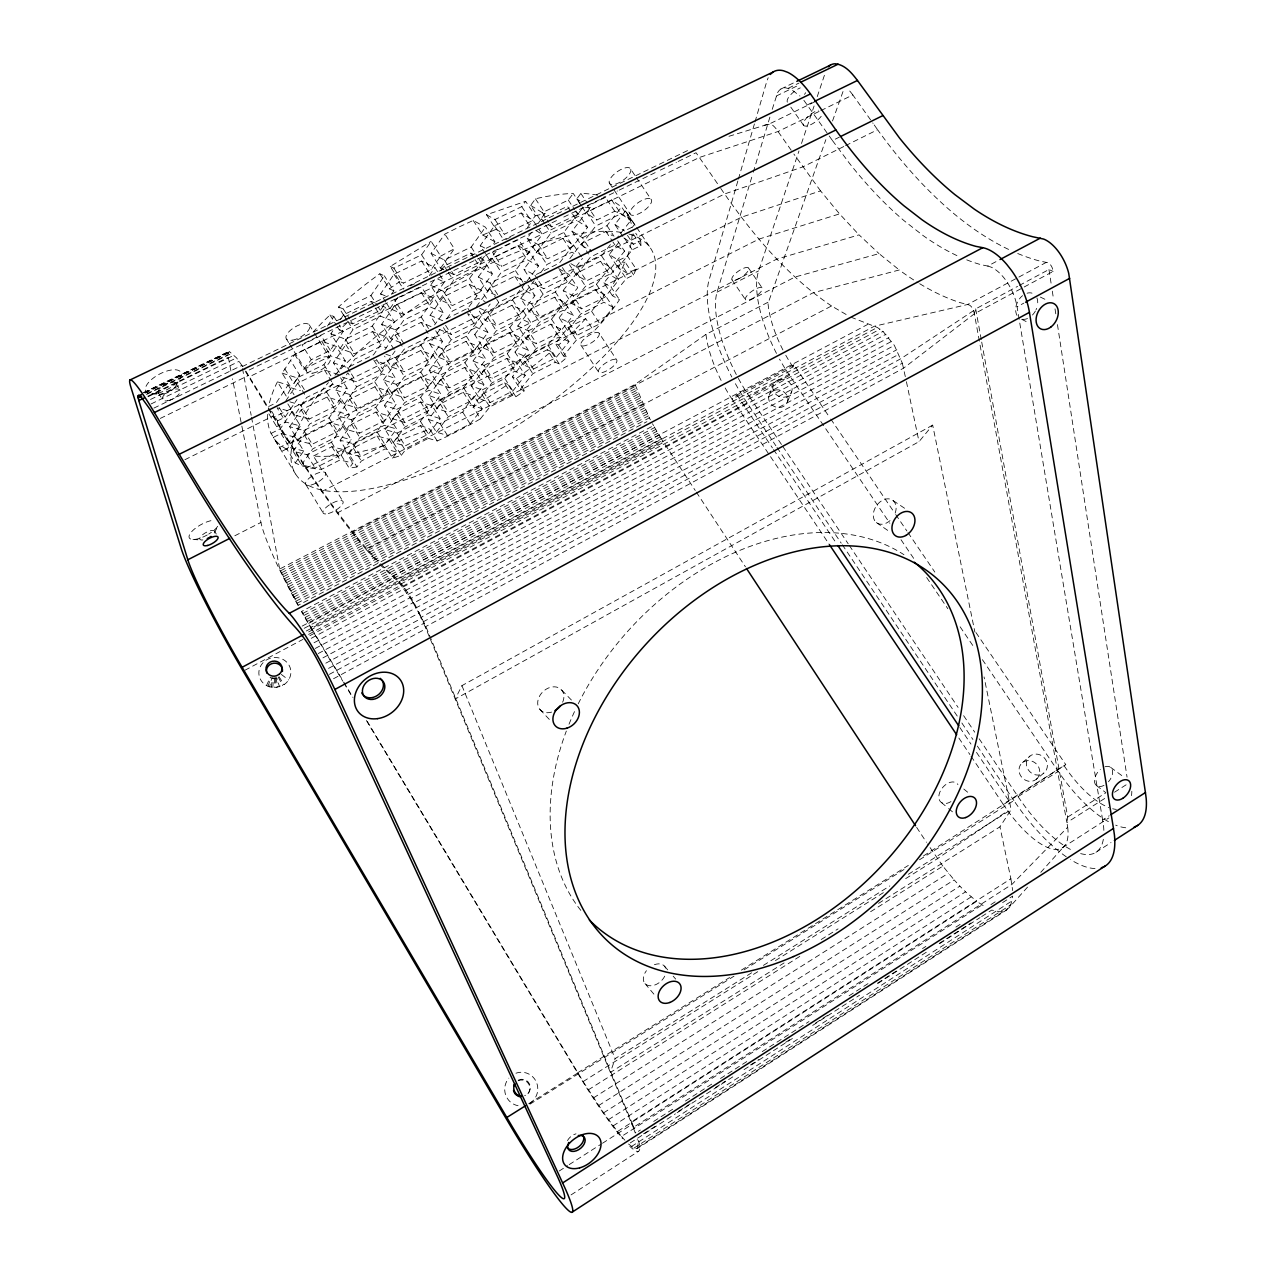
<?xml version="1.0" encoding="UTF-8"?>
<svg xmlns="http://www.w3.org/2000/svg" width="1276" height="1276" viewBox="0 0 1276 1276"><rect width="100%" height="100%" fill="white"/><g stroke="black" fill="none" stroke-linecap="round" stroke-linejoin="round"><path stroke-width="0.75" stroke-dasharray="5 3.75" d="M230.924 370.981L227.83 354.664L229.249 351.458L236.554 357.886L245.104 369.944M272.841 687.477L273.447 678.146L271.804 677.827L269.571 686.839L276.19 687.477L284.022 684.654A16.062 14.993 -10.4 0 0 286.637 662.069A16.062 14.993 -10.4 0 0 262.473 663.313A16.062 14.993 -10.4 0 0 266.524 685.563L269.571 686.839M267.689 414.365A209.424 81.584 -32.3 0 0 270.767 432.819L279.619 447.429L288.854 442.804L300.45 426.025L285.808 422.053L276.653 426.615L277.514 420.873L271.66 411.271M628.574 1144.014L633.885 1148.161L637.155 1148.623L1006.557 910.043L1010.863 904.748L1012.713 896.071L1001.022 903.615M981.722 342.112L1067.725 817.055L1066.895 822.557L1067.677 827.231L1011.98 884.364L633.231 1127.49L635.352 1133.247L640.361 1130.026M271.182 687.238L272.617 678.019M979.362 341.171L974.37 313.784L975.693 308.888L1017.578 286.382M737.831 181.064L709.009 280.273A102.064 37.291 62.9 0 0 731.818 376.994M738.389 179.15L754.451 123.82M755.009 121.922L766.637 81.855A61.663 25.998 66 0 1 768.232 77.74M736.316 374.57A86.736 31.677 62.9 0 1 722.264 341.218L721.642 339.304A86.736 31.677 62.9 0 1 716.251 315.762L716.043 314.103A86.736 31.677 62.9 0 1 717.048 292.156L752.696 174.094M753.271 172.196L769.938 116.977M772.235 109.353L777.515 92.893A43.113 18.167 66 0 1 785.569 87.805L791.216 89.368L799.972 96.035M776.494 353.404A86.114 33.399 63 0 1 762.761 320.164L762.171 318.25A86.114 33.399 63 0 1 757.178 294.676L757.003 293.017A86.114 33.399 63 0 1 758.646 270.879L798.967 150.967M801.487 143.47L814.088 106.004M817.246 96.625L825.428 72.269M751.612 972.806L615.128 1058.633L610.391 1072.43L784.086 962.917M268.008 686.265L271.022 677.54M782.922 349.943A65.842 25.52 63 0 1 768.024 303.465L825.859 139.674M832.526 120.981L843.181 91.059M627.473 256.045L627.824 255.152A209.424 81.584 -32.3 0 0 632.13 234.162L632.099 232.312L640.951 245.518L632.258 249.841L617.983 267.625L627.345 273.383L636.134 268.997L627.473 256.045L618.7 260.416L609.226 254.498L619.849 241.084M769.141 395.257L773.272 384.81M636.134 268.997L633.662 274.946L626.245 278.662L612.416 295.697L619.482 299.732L616.898 303.481A209.79 80.053 -32.3 0 1 596.466 328.474L593.946 331.154L576.417 340.054L563.482 355.972L566.767 357.471L559.239 363.963L555.363 362.24L547.229 349.752L524.723 361.156L512.362 376.755L520.385 389.228L524.468 390.823L515.887 396.756L512.362 395.432L504.355 382.959L481.834 394.412L480.031 396.708A141.237 95.174 73.1 0 0 473.3 406.613L480.318 418.927L476.331 421.208A209.79 80.053 -32.3 0 1 441.799 438.896L437.221 440.97L428.369 438.354L420.378 425.642L397.251 437.397L393.423 442.628L401.318 455.293L392.577 458.18L384.618 445.388L389.132 439.359L377.042 435.945L353.277 447.988L348.906 453.953L356.929 466.968L361.331 461.035L385.113 448.929L397.123 452.183L392.577 458.18M725.167 387.968A66.527 23.542 62.8 0 0 730.303 396.501L732.089 399.228L792.986 366.93L793.863 364.776L829.655 417.427M787.356 402.084L791.694 391.7M266.524 685.563L270.289 677.189M633.662 274.946L625.065 262.059L622.991 266.62A209.424 81.584 -32.3 0 1 612.687 284.628L611.06 287.036L619.482 299.732M277.466 381.811L275.919 384.905A209.424 81.584 -32.3 0 0 269.332 403.344L268.726 406.47L276.286 402.753L288.089 385.065L277.466 381.811L286.446 396.437L291.167 387.84L282.124 373.134L294.644 354.361L321.648 341.186L336.306 346.482L345.365 360.996L337.039 373.07M932.676 425.115L461.912 685.643L455.213 699.041L919.023 441.655L932.676 425.115L974.88 632.019M214.352 532.985L218.26 525.409M175.466 386.516L179.948 378.669M428.385 419.421L432.708 420.777A142.721 39.604 52.8 0 1 439.901 423.632L462.901 411.909A141.477 94.759 73 0 1 469.584 402.02L474.146 396.166L463.3 392.258L440.172 403.966L428.385 419.421L436.392 432.117L447.541 435.531L470.174 423.935L482.168 408.751L474.146 396.166M284.771 368.78L293.831 383.518L299.557 374.969L290.434 360.183M878.526 903.376L999.953 826.816L1011.118 809.654L984.051 676.918M327.485 326.05L333.849 316.512L329.958 314.981L324.471 320.292A209.424 81.584 -32.3 0 0 313.577 331.585M293.831 383.518L299.557 374.969M338.634 374.666L324.439 369.944L297.755 383.087L285.904 400.712L300.546 404.971L309.223 419.086L335.269 406.087L347.423 388.813L340.58 377.808M381.747 305.841L385.256 307.309L394.475 321.871L381.38 340.501L354.521 353.707L340.086 348.507L330.899 333.77L334.089 329.017M340.485 319.51L343.691 314.741L371.22 301.407L374.729 302.875M637.155 1148.623L638.191 1145.274L637.202 1139.484M277.514 420.873L285.074 417.124L296.989 399.548M294.644 354.361L303.8 369.163L311.264 359.72L330.325 350.406L343.196 331.425L339.033 324.806M271.086 433.409L280.321 428.816L291.805 411.909L277.067 407.762L285.808 422.053M282.124 373.134L297.085 377.871L323.929 364.681L336.306 346.482M338.523 307.022L343.26 308.936L370.965 295.538L384.347 275.855L379.817 273.798L376.819 275.935A209.424 81.584 -32.3 0 0 340.485 305.235L338.523 307.022L346.881 320.356M309.223 419.086L294.66 415.003L306.623 397.506L333.339 384.283L347.423 388.813M340.086 348.507L353.005 329.607L380.551 316.161L394.475 321.871M289.636 426.726L301.168 409.883L327.071 397.027L340.804 401.238L349.353 415.019L337.534 431.543L312.237 444.255L298.153 440.667L289.636 426.726L303.8 430.506L329.096 417.874L340.804 401.238M339.352 372.353L333.403 362.799L345.828 344.648L372.528 331.585L386.134 336.88L394.077 349.48M385.799 302.077L380.599 293.863L394.029 274.276L421.543 261.006L434.956 267.545L444.335 282.14L430.618 301.327L403.774 314.47L389.962 308.648L386.835 303.72M337.231 326.64L339.32 329.974L347.933 322.031L352.639 323.865L380.344 310.371L384.842 303.847M391.604 294.086L393.853 290.816L384.347 275.855M321.568 469.329L313.418 455.995L316.911 456.25A209.424 81.584 -32.3 0 0 336.928 455.58L341.139 455.069L349.193 468.148L352.894 463.124L340.054 459.95L321.568 469.329L318.984 469.169A209.79 80.053 -32.3 0 1 298.185 464.32L295.314 462.933L286.988 449.264L295.314 437.221L281.039 433.537L273.335 437.381L295.538 473.986M300.546 404.971L326.592 392.067L334.248 380.998M330.899 333.77L345.445 339.177L372.289 326.066L385.256 307.309M390.265 266.461L393.901 268.167L421.59 254.833L431.16 241.355L440.683 256.141L431.144 269.714L403.439 283.128L399.835 281.502L390.265 266.461L431.16 241.355M298.153 440.667L309.797 423.919L335.7 410.984L349.353 415.019M348.603 368.126L354.872 359.098L381.572 345.956L386.628 347.869M389.962 308.648L397.857 297.276M293.145 451.273L304.39 435.148L329.543 422.547L342.861 426.312L351.171 439.741L339.671 455.58L315.076 468.037L301.439 464.863L293.145 451.273L306.878 454.639L331.457 442.246L342.861 426.312M344.44 404.077L335.779 390.105L347.854 372.767L356.626 386.851L344.44 404.077L357.982 408.208L383.279 395.544L395.624 378.541L386.947 364.729L375.399 360.566M381.62 324.311L395.113 329.734L404.093 343.914L390.695 338.698L381.62 324.311L394.635 305.634L421.319 292.635L434.334 298.536L443.426 312.748L434.558 324.949M443.889 269.778L440.603 268.151L431.081 253.35L444.861 234.082L459.424 226.809L473.221 220.461L485.406 227.176L494.96 241.818L491.643 246.364M295.314 462.933L303.72 450.97L295.314 437.221M386.134 336.88L373.533 354.776L347.487 367.632L333.403 362.799M429.294 275.584L434.956 267.545M301.439 464.863L312.779 448.833L337.933 436.169L351.171 439.741M390.695 338.698L403.838 320.132L430.522 307.038L443.426 312.748M440.603 268.151L454.336 248.74L444.861 234.082M338.012 415.88L349.768 399.276L374.905 386.756L387.713 391.014L396.15 404.476L384.14 420.761L359.561 433.17L346.434 429.486L338.012 415.88L351.235 419.724L359.561 433.17M384.889 349.72L395.225 335.125L421.112 322.397L431.942 326.943M480.159 257.991L483.253 259.618L492.504 273.861L478.612 292.698L452.581 305.49L439.789 299.685L430.554 285.266L435.1 278.854M440.778 270.847L444.192 266.03L470.86 253.111L473.954 254.737M342.335 377.138L356.307 381.763L382.353 368.844L395.066 351.059M335.779 390.105L349.417 394.428L374.697 381.843L386.947 364.729M395.113 329.734L421.16 316.942L434.334 298.536M431.081 253.35L444.367 260.017L471.195 247.05L485.406 227.176M346.434 429.486L358.285 413.009L383.438 400.393L396.15 404.476M391.397 366.978L404.141 349.241L430.044 336.433L442.565 341.553L429.677 359.05L404.38 371.651L391.397 366.978L384.539 356.084M439.789 299.685L453.538 280.56L480.223 267.545L492.504 273.861M340.118 440.22L351.57 424.318L376.005 412.036L388.446 415.848L396.645 428.991L384.969 444.606L361.06 456.744L348.316 453.49L340.118 440.22L352.958 443.633L376.851 431.559L388.446 415.848M383.486 379.977L395.783 362.91L420.92 350.437L433.186 355.222L441.767 368.716L429.23 385.464L404.667 397.809L392.051 393.63L383.486 379.977L396.198 384.331L404.667 397.809M435.052 323.083L430.076 315.284L443.282 296.941L469.169 284.261L481.212 290.146L488.198 300.945M485.454 253.653L480.239 245.63L494.498 225.836L521.15 212.98L532.889 220.126L538.121 228.053M450.476 273.016L453.777 274.627L480.605 261.564L485.024 255.487M341.139 455.069L344.823 450.013L331.888 446.68L313.418 455.995M351.235 419.724L375.798 407.395L387.713 391.014M385.862 354.186L395.672 357.822L420.952 345.302L427.923 335.7M430.554 285.266L443.458 291.279L469.472 278.567L483.253 259.618M486.539 214.751L494.96 219.536L521.772 206.632L525.648 201.305L535.266 215.883L531.358 221.179L504.546 234.178L496.077 229.345L486.539 214.751L525.648 201.305M348.316 453.49L359.848 437.684L384.299 425.339L396.645 428.991M392.051 393.63L404.444 376.675L429.581 364.123L441.767 368.716M446.807 318.681L452.358 311.089L478.245 298.329L485.071 301.583M539.174 229.648L542.316 234.401L527.801 253.78L501.787 266.509L489.633 260.081L497.369 249.474M384.347 405.481L396.294 389.148L420.729 376.914L432.66 381.221L441.002 394.38L428.816 410.425L404.923 422.531L392.673 418.783L384.347 405.481L396.692 409.389L404.923 422.531M488.006 332.462L476.379 327.326L467.574 313.609L479.298 318.936L488.006 332.462L474.959 349.672L450.396 361.953L438.322 357.248L429.613 343.579L440.108 329.224M495.822 295.266L487.368 291.119L478.261 277.051L492.058 258.183L517.928 245.582L529.38 252.042L538.504 265.966L525.632 282.905M535.457 198.833L545.059 213.347L540.226 219.871L530.672 205.388L535.457 198.833L538.695 198.051A209.424 81.584 -32.3 0 1 571.855 193.489L573.243 193.458L581.681 206.122M396.198 384.331L420.761 372.066L433.186 355.222M430.076 315.284L442.597 320.707L467.861 308.234L481.212 290.146M527.371 227.622L532.889 220.126M392.673 418.783L404.715 402.546L429.151 390.249L441.002 394.38M438.322 357.248L451.241 339.815L476.379 327.326M487.368 291.119L501.293 272.362L527.163 259.682L538.504 265.966M385.161 429.597L396.788 413.934L420.554 401.94L432.165 405.816L440.284 418.656L428.433 434.047L405.178 445.914L393.247 442.581L385.161 429.597L397.171 433.09L405.178 445.914M429.183 370.263L441.64 353.484L466.059 341.314L477.479 346.115L485.949 359.306L473.268 375.782L449.391 387.84L437.636 383.613L429.183 370.263L441.033 374.666L449.391 387.84M476.395 306.655L489.777 288.615L514.898 276.27L526.047 282.14M575.141 211.369L578.235 213.395L587.518 227.335L572.892 246.348L547.643 258.757L536.414 252.361L527.163 238.245L531.582 232.28M538.233 223.316L541.566 218.834L567.405 206.313L576.8 220.445L587.518 227.335M439.04 329.32L451.449 334.551L476.73 322.015L490.191 304.039M396.692 409.389L420.586 397.346L432.66 381.221M429.613 343.579L441.783 348.46L466.346 336.226L479.298 318.936M478.261 277.051L490.191 283.049L515.456 270.64L529.38 252.042M530.672 205.388L542.3 212.645L568.283 200.077L573.243 193.458M393.247 442.581L404.971 427.013L428.752 414.955L440.284 418.656M437.636 383.613L450.205 366.93L474.624 354.68L485.949 359.306M485.247 320.356L498.725 302.444L523.862 290.003L534.915 295.697L521.31 313.37L496.763 325.603L485.247 320.356L478.356 309.701M536.414 252.361L550.945 233.045L576.8 220.445M428.784 395.512L440.89 379.419L464.639 367.488L475.773 371.826L484.003 384.698L471.689 400.505L448.434 412.323L436.998 408.527L428.784 395.512L440.3 399.468L448.434 412.323M474.64 334.583L487.623 317.325L512.043 305.219L522.921 310.531L531.518 323.753L518.327 340.676L494.45 352.686L483.237 347.949L474.64 334.583L485.965 339.48L494.45 352.686M531.837 281.422L523.846 269.204L537.802 250.67L562.907 238.373L573.466 244.817L581.473 256.891M580.963 205.165L576.784 198.881L580.867 193.442L586.067 193.649A209.424 81.584 -32.3 0 1 598.492 195.387M397.171 433.09L420.41 421.287L432.165 405.816M441.033 374.666L464.911 362.687L477.479 346.115M479.712 308.202L488.022 312.062L512.553 299.908L524.93 283.607M527.163 238.245L538.488 244.832L563.721 232.503L578.235 213.395M548.457 224.911L551.742 226.937L577.741 214.272L582.733 207.701L590.325 207.605L588.236 204.463M472.981 360.964L485.582 344.44L509.331 332.558L519.954 337.374L528.312 350.294L515.52 366.515L492.281 378.286L481.339 374.012L472.981 360.964L484.019 365.399L492.281 378.286M558.649 268.614L568.984 274.452L577.725 287.722L564.008 305.092L540.147 317.038L529.46 311.791L520.736 298.377L534.245 280.672M571.983 231.211L582.446 237.751L591.474 251.34L581.122 244.992L571.983 231.211L586.513 212.167L611.603 199.933L621.572 206.951L630.727 220.573L617.217 237.687M401.318 455.293L405.226 450.173L428.369 438.354M436.998 408.527L449.2 392.529L472.965 380.535L484.003 384.698M483.237 347.949L496.316 330.803L520.736 318.617L531.518 323.753M541.04 272.203L546.894 264.515L572.015 252.154L576.497 254.833M632.162 227.479L634.539 224.496L633.359 222.901A209.79 80.053 -32.3 0 0 622.832 214.591L614.745 211.242L596.801 220.03L586.194 213.012L590.325 207.605M440.3 399.468L463.539 387.713L475.773 371.826M485.965 339.48L509.826 327.549L522.921 310.531M573.466 244.817L559.43 263.063L534.899 275.169L523.846 269.204M471.418 385.942L483.668 370.104L506.779 358.444L517.147 362.799L525.281 375.415L512.84 390.982L490.207 402.53L479.537 398.686L471.418 385.942L482.168 389.946L490.207 402.53M517.785 325.954L530.896 308.999L554.629 297.164L564.726 302.476L573.227 315.411L559.925 332.063L536.702 343.786L526.27 339.033L517.785 325.954L528.312 330.867L536.702 343.786M569.814 258.645L581.537 243.493L605.909 231.498L612.432 235.757M436.392 432.117L448.259 416.774L471.402 404.986L482.168 408.751M481.339 374.012L494.035 357.583L517.785 345.636L528.312 350.294M529.46 311.791L543.082 294.166L567.485 282.044L577.725 287.722M581.122 244.992L595.764 226.043L620.87 213.746L630.727 220.573M484.019 365.399L507.242 353.691L519.954 337.374M520.736 298.377L531.518 303.8L555.363 291.933L568.984 274.452M582.446 237.751L606.961 225.708L621.572 206.951M532.842 282.937L543.783 288.743L568.314 276.557L582.478 258.406M514.994 352.048L527.722 335.779L550.833 324.168L560.706 329.001L568.968 341.633L556.065 357.599L533.432 369.115L523.24 364.808L514.994 352.048L525.281 356.498L533.432 369.115M563.195 290.465L576.832 273.048L600.549 261.277L610.119 267.099L618.732 280.066L604.92 297.149L581.712 308.824L571.808 303.576L563.195 290.465L573.195 295.873L581.712 308.824M622.863 236.443L614.857 224.464L625.447 210.955L635.623 225.932M479.537 398.686L491.882 382.928L514.994 371.204L525.281 375.415M526.27 339.033L539.477 322.174L563.226 310.259L573.227 315.411M576.337 275.122L590.517 257.018L614.904 244.96L624.554 251.165L610.311 269.013L586.466 280.895L576.337 275.122L569.431 264.674M482.168 389.946L504.802 378.462L517.147 362.799M528.312 330.867L551.535 319.207L564.726 302.476M570.866 263.669L577.693 267.625L601.538 255.822L610.965 243.86M559.159 317.692L572.382 300.992L595.477 289.445L604.84 294.74L613.23 307.404L599.832 323.801L577.231 335.253L567.533 330.484L559.159 317.692L568.952 322.605L577.231 335.253M480.318 418.927L489.84 406.932L512.362 395.432M523.24 364.808L536.08 348.635L559.175 336.96L568.968 341.633M571.808 303.576L585.54 286.255L609.274 274.42L618.732 280.066M525.281 356.498L547.898 345.062L560.706 329.001M573.195 295.873L596.402 284.277L610.119 267.099M563.482 355.972L555.331 343.467L568.171 327.454L585.7 318.617L593.946 331.154M612.416 295.697L603.915 282.873L617.632 265.759L625.065 262.059M520.385 389.228L532.842 373.709L555.363 362.24M567.533 330.484L580.851 313.896L603.947 302.268L613.23 307.404M568.952 322.605L591.554 311.216L604.84 294.74M1027.531 887.123L1008.997 907.826L635.783 1148.863M1040.785 872.337L1064.615 845.733M585.7 318.617L582.335 322.238A209.424 81.584 -32.3 0 1 563.067 341.075L558.649 345.014L555.331 343.467M793.863 364.776L736.938 394.954L732.089 399.228L829.432 544.677M1022.523 762.601L1029.907 756.126M559.239 363.963L551.152 351.538L548.983 353.404A209.424 81.584 -32.3 0 1 518.391 377.058L516.477 378.414L512.362 376.755M1036.303 779.301A10.83 9.905 45.1 0 0 1032.667 761.437A10.83 9.905 45.1 0 0 1019.221 772.155A10.83 9.905 45.1 0 0 1036.303 779.301L1043.88 773.017A10.974 10.017 44.9 0 0 1040.163 754.945A10.974 10.017 44.9 0 0 1026.59 765.775A10.974 10.017 44.9 0 0 1043.88 773.017M923.489 855.909L1065.747 764.595L974.003 629.674M767.929 302.3L705.995 334.344L635.017 384.443L279.667 569.048L298.297 605.255L646.884 421.67M1017.722 253.509A386.787 201.528 70.4 0 0 1038.887 260.814L1048.011 262.76A6.061 3.078 63.2 0 1 1052.636 269.108L1053.099 271.437L974.37 313.784L903.583 368.174L425.211 626.867L429.709 637.697M379.817 273.798L389.355 288.839L399.835 281.502M515.887 396.756L507.96 384.427L472.918 407.267M1067.677 827.231A70.451 25.903 57 0 1 1007.721 810.786L937.413 858.668L903.663 879.898M971.036 756.221L1003.111 804.151L1065.747 764.595M919.709 283.735A392.37 187.939 69.2 0 0 960.493 302.731L969.234 304.996A6.141 2.855 62.9 0 1 973.588 310.642L900.84 358.731L420.92 617.361L425.211 626.867M631.46 1146.534L1012.107 900.824M633.885 1148.161L1010.863 904.748M1095.988 852.272L1111.013 842.575M571.026 1194.91L638.686 1151.175M653.711 1121.429L675.419 1107.472M685.435 1101.028L712.152 1083.85M720.493 1078.475L747.21 1061.297M762.235 1051.631L808.984 1021.566M849.066 995.806L870.758 981.85M922.516 948.562L925.866 946.409M955.915 927.078L962.582 922.787M990.973 904.54L997.657 900.234M643.567 1133.838L655.258 1126.309M678.641 1111.252L690.332 1103.724M715.389 1087.583L725.422 1081.123M750.479 1064.982L758.821 1059.606M785.553 1042.396L792.236 1038.09M815.619 1023.033L827.311 1015.505M877.425 983.222L899.133 969.234M939.216 943.411L970.956 922.979M630.248 1142.929L675.435 1113.82M677.109 1112.752L734.003 1076.099M744.052 1069.623L792.587 1038.361M812.668 1025.426L859.514 995.248M877.936 983.381L926.456 952.119M939.854 943.49L980.016 917.619M981.691 916.551L991.723 910.075L1000.065 911.814L1006.557 910.043M633.231 1127.49L631.062 1122.178L1010.879 878.765L999.953 826.816M1103.852 830.405A91.872 34.867 56.8 0 0 1103.501 825.62L1102.639 819.974L1109.211 815.747M367.249 721.323L583.148 1081.554L603.612 1112.847L617.472 1131.525L976.65 901.303L985.311 906.965M1062.589 847.615L1108.876 817.932M559.207 1171.017L567.533 1165.674M569.208 1164.605L600.837 1144.333M602.495 1143.264L632.465 1124.044L426.615 628.35C417.3 608.7 407.969 587.391 390.663 573.403A395.751 66.145 63.1 0 1 351.075 529.843L336.354 510.639A395.751 66.145 63.1 0 1 289.317 441.719L245.965 371.316M617.472 1131.525L621.54 1136.453L981.946 905.003M608.461 1119.658L965.549 891.828L976.65 901.303M613.086 1125.91L971.164 896.9M1067.725 817.055L1105.829 792.811M603.612 1112.847L959.855 886.134L965.549 891.828M1104.665 798.489L1066.895 822.557L979.713 343.132M1114.522 792.205L1127.665 783.831M598.619 1105.558L954.129 879.914L959.855 886.134M588.332 1089.832L801.727 955.182M870.615 911.702L942.852 866.117L954.129 879.914M593.5 1097.87L948.451 873.215M763.415 965.39L889.803 885.943M908.337 874.283L1011.118 809.654M583.148 1081.554L758.598 971.18M775.457 960.557L883.423 892.626M821.202 939.519L838.061 928.88M577.789 1072.733L729.569 977.544M741.372 970.127L908.321 865.431M979.17 738.788L1018.025 796.623L1058.235 771.406L1063.737 779.189A91.202 36.717 56.5 0 0 1110.216 822.637M528.711 1103.756L577.613 1073.084L366.292 720.35M529.987 1104.171L734.003 976.156M744.115 969.808L905.992 868.254M919.47 859.785L1013.894 800.546A108.157 41.055 56.8 0 0 1067.23 857.456M440.683 256.141L454.336 248.74M328.554 668.385L421.957 618.031M423.058 621.906L902.323 363.197L894.364 345.397L883.024 331.409L877.314 327.469L851.523 317.389M329.352 674.35L424.318 623.055M1102.639 819.974L1017.068 306.798L1023.846 303.13M333.578 678.704L426.615 628.35M322.956 657.858L896.821 349.736M1019.317 285.441L1048.968 269.507L1053.099 271.437M420.92 617.361L418.544 612.655L898.99 354.202M325.827 663.169L419.341 612.847M315.252 648.463L410.633 597.439M379.61 564.343L398.447 581.92L410.665 598.699L891.701 341.314M1046.448 262.298L967.718 304.47L874.267 326.273L396.373 579.99M318.25 653.535L413.615 602.432M410.665 598.699L413.36 603.213L894.364 345.397M311.232 638.319L404.763 588.475M405.337 590.565L885.975 334.248M314.055 642.737L407.666 592.75M407.969 594.457L888.893 337.566M304.151 628.318L661.319 438.753L695.245 490.462M966.745 259.857A359.13 176.774 69.5 0 0 980.59 264.579L987.704 266.062L998.231 260.479M661.319 438.753L653.535 425.642L301.71 611.379L310.897 627.298L662.467 440.555M306.272 631.014L877.314 327.469M310.897 627.298L312.046 629.212L663.616 442.325M738.357 378.414A86.736 31.677 62.9 0 0 749.411 396.724L789.525 375.415L889.866 523.288M308.68 631.907L312.173 630.041L342.797 681.161M400.52 584.233L880.121 329.144M308.585 634.411L402.004 584.695M244.944 670.251L302.891 639.404M309.909 635.655L747.114 402.897L775.888 445.787M402.849 587.135L883.024 331.409M303.991 615.431L655.705 429.47M305.139 617.44L656.805 431.352M306.304 619.434L657.922 433.234M392.067 576.465L867.648 324.439M307.452 621.428L659.038 435.084M302.157 626.101L394.954 576.896M308.601 623.39L660.17 436.934M297.18 603.197L649.372 417.858L635.017 384.443M302.859 613.405L654.62 427.556M291.678 592.941L644.539 407.953M292.762 594.983L645.465 409.947M293.847 597.04L646.422 411.925M294.947 599.098L647.395 413.918M296.064 601.155L648.383 415.88M286.414 582.749L640.169 398.016M287.435 584.775L640.999 400.01M288.472 586.8L641.86 401.988M289.524 588.842L642.721 403.982M497.64 249.219L245.582 371.763L248.868 376.994C284.979 436.44 321.137 496.364 366.228 549.573L831.537 305.969L848.077 315.635M290.593 590.884L643.63 405.975M280.529 570.866L635.639 386.245M281.47 572.812L636.341 388.191M282.427 574.774L637.059 390.137M283.4 576.752L637.793 392.099M284.389 578.73L638.574 394.061M285.393 580.74L639.356 396.038M352.032 532.379L813.211 292.73L899.277 269.97A392.37 187.939 69.2 0 0 918.146 282.778M337.167 512.968L794.916 277.051L879.02 253.621L899.277 269.97M234.832 535.776L260.958 522.426L232.455 378.749M321.743 491.531L776.765 259.124L859.067 234.864L879.02 253.621M717.048 292.156L758.646 270.879M305.889 468.276L758.869 239.122L839.544 213.889L859.067 234.864M303.72 450.97L289.54 447.461L281.821 451.337L279.619 447.429M289.7 443.378L741.356 217.239L820.564 190.89L839.544 213.889M356.626 386.851L382.529 373.98L395.624 378.541M843.787 146.533L802.859 166.885L724.593 193.984L273.543 417.427M845.557 145.639L877.585 129.721C899.947 160.76 925.355 189.725 954.719 214.352A386.787 201.528 70.4 0 0 1010.656 250.399M184.892 459.711L273.271 415.96M803.88 100.341L832.462 140.551L839.385 137.122M623.868 237.942L633.422 244.258L640.696 240.654L635.751 233.269M627.425 229.52L631.779 227.367L631.46 224.863A209.424 81.584 -32.3 0 0 626.803 212.789M819.033 111.475L778.121 131.492L699.503 157.427L248.868 376.994M820.819 110.613L852.831 94.934L873.087 123.389M303.8 369.163L330.819 355.924L345.365 360.996M160.282 418.416L248.549 375.447M807.325 104.903L812.7 102.287M728.963 136.293L769.97 123.66L814.343 102.032M153.902 408.097L242.057 365.335M242.153 366.643L690.475 149.164M410.394 285.824L415.545 283.32M505.79 239.537L511.118 236.937M504.802 245.742L556.639 220.525M563.785 217.064L599.545 199.678M601.331 198.801L617.425 190.985M619.211 190.108L658.544 171M660.33 170.123L676.424 162.307M678.21 161.43L696.074 152.737L718.053 184.446M614.745 211.242L605.43 197.349L587.486 206.074L596.801 220.03M780.896 89.017L795.044 82.19M147.745 396.23L228.229 357.392M148.335 396.613L234.21 355.159M788.297 88.235L798.967 83.084M776.255 96.035L799.079 84.998M150.52 399.468L236.554 357.886M151.142 403.918L239.186 361.299M143.375 392.705L228.356 351.761M144.013 392.514L229.249 351.458M144.938 392.817L227.894 352.846M145.065 393.104L230.525 351.921M147.075 393.598L227.83 354.664M146.501 394.475L232.2 353.149M473.221 220.461L482.711 235.023L496.077 229.345M437.221 440.97L429.821 429.183L393.423 442.628M384.618 445.388L383.055 445.882A209.424 81.584 -32.3 0 1 351.522 453.538L348.906 453.953M535.266 215.883L545.059 213.347M273.447 678.146L276.78 677.811L279.492 686.807M764.34 125.239L770.736 123.979A18.47 7.544 65.8 0 1 776.047 128.716L792.731 152.402M356.929 466.968L349.193 468.148M151.732 393.901L161.318 394.156M192.995 539.461L201.688 540.019M291.167 387.84L300.45 390.663M420.378 425.642L422.101 426.168A142.976 40.497 52.7 0 1 429.39 428.975L429.821 429.183M987.704 266.062L990.958 267.083A32.793 15.727 63 0 1 1015.999 301.838L1017.068 306.798M604.011 196.839L605.43 197.349M339.32 329.974L343.196 331.425M504.355 382.959L507.96 384.427M380.599 293.863L387.569 296.877M389.355 288.839L393.853 290.816M547.229 349.752L551.152 351.538M437.684 278.981L444.335 282.14M1040.371 297.085L1045.523 299.573M286.988 449.264L285.601 448.578A209.424 81.584 -32.3 0 1 275.313 440.124L273.335 437.381M1021.661 319.287L1028.456 322.7M480.239 245.63L485.502 248.469M482.711 235.023L494.96 241.818M603.915 282.873L611.06 287.036M535.665 230.43L542.316 234.401M893.136 500.607L905.689 508.996M576.784 198.881L579.83 200.938M614.857 224.464L624.506 230.956M876.357 522.554L890.329 532.188M831.537 305.969C785.649 274.978 750.033 231.45 719.138 186.041M1110.678 767.37L1122.705 776.255M1096.499 785.585L1105.431 792.348M281.342 674.414L288.583 679.996M963.779 789.031L969.648 793.847M941.385 802.492L947.175 807.373M948.626 808.601L954.432 813.498M561.807 690.204L572.142 700.763M539.86 709.424L550.02 720.158M366.228 549.573L378.27 562.86M621.54 1136.453L625.256 1140.632M664.429 966.076L668.177 970.414M673.186 976.204L675.69 979.091M645.034 983.605L656.135 996.795M852.831 94.934L850.741 92.207A18.247 8.15 66.4 0 0 848.014 89.4M832.462 140.551L849.337 163.168A359.13 176.774 69.5 0 0 904.142 220.764L923.154 235.597A359.13 176.774 69.5 0 0 959.791 256.923M820.564 190.89L793.863 154.013M942.852 866.117L927.572 843.978M874.22 124.968L877.585 129.721M1064.168 765.887L1068.794 772.395A69.686 28.04 56.6 0 0 1108.732 807.501M790.801 107.136L803.657 125.431M1018.025 796.623L1023.527 804.486A91.872 34.867 56.8 0 0 1072.988 850.709M1003.111 804.151L1007.721 810.786M748.581 268.072L762.171 287.977M830.788 419.07L894.556 512.856M895.672 514.499L906.869 530.96M907.986 532.602L934.83 572.095M732.009 279.843L745.535 299.748M901.015 539.732L914.398 559.446M926.663 577.518L947.845 608.732M960.11 626.803L974.609 648.176M982.408 659.676L1058.235 771.406M630.791 169.325A12.808 5.168 -35.3 0 1 615.973 183.967A12.808 5.168 -35.3 0 1 613.325 174.956A12.808 5.168 -35.3 0 1 630.791 169.325L635.161 175.801M636.261 177.428L651.589 200.093A12.856 4.96 -35.2 0 1 636.612 214.623A12.856 4.96 -35.2 0 1 634.172 205.914A12.856 4.96 -35.2 0 1 651.589 200.093M609.29 182.915L630.009 213.73M636.724 227.559L651.063 248.9M625.447 210.955L634.539 224.496M749.411 396.724L781.598 444.654M782.714 446.297L848.189 543.799M849.306 545.458L958.085 707.398M963.635 715.661L974.736 732.185M611.603 199.933L620.87 213.746M777.004 447.445L841.203 543.145M842.32 544.788L957.447 716.394M961.865 722.998L972.934 739.506M977.368 746.093L1013.894 800.546M736.938 394.954L772.427 447.908M773.543 449.567L836.753 543.879M959.871 727.559L970.972 744.099M976.507 752.377L1008.678 800.371M627.489 235.39L633.422 244.258M624.506 238.261L632.258 249.841M958.866 738.038L969.919 754.563M617.648 240.829L624.554 251.165M606.961 225.708L613.979 236.235M580.867 193.442L587.183 202.884M605.909 231.498L611.906 240.462M612.911 241.961L614.904 244.96M586.513 212.167L595.764 226.043M618.7 260.416L627.345 273.383M582.015 206.728L586.194 213.012M617.632 265.759L626.245 278.662M609.226 254.498L617.983 267.625M568.283 200.077L574.583 209.535M575.635 211.114L577.741 214.272M601.538 255.822L610.311 269.013M600.549 261.277L609.274 274.42M581.537 243.493L588.523 254.02M563.721 232.503L572.892 246.348M596.402 284.277L604.92 297.149M562.907 238.373L572.015 252.154M595.477 289.445L603.947 302.268M542.3 212.645L548.584 222.168M549.637 223.763L551.742 226.937M577.693 267.625L586.466 280.895M541.566 218.834L544.692 223.571M545.729 225.15L550.945 233.045M576.832 273.048L585.54 286.255M591.554 311.216L599.832 323.801M562.397 267.561L568.314 276.557M521.772 206.632L531.358 221.179M559.622 270.097L567.485 282.044M521.15 212.98L530.672 227.447M599.226 333.387A10.894 3.796 -33.6 0 1 586.721 345.174A10.894 3.796 -33.6 0 1 584.153 339.017A10.894 3.796 -33.6 0 1 599.226 333.387L616.882 360.215A10.926 3.637 -33.6 0 1 604.25 371.922A10.926 3.637 -33.6 0 1 601.841 365.989A10.926 3.637 -33.6 0 1 616.882 360.215M538.488 244.832L547.643 258.757M572.382 300.992L580.851 313.896M537.802 250.67L546.894 264.515M696.345 492.121L745.423 566.815M916.662 827.39L926.472 842.32M555.363 291.933L564.008 305.092M527.801 253.78L518.519 239.617L492.504 252.249L501.787 266.509M554.629 297.164L563.226 310.259M517.928 245.582L527.163 259.682M580.851 345.03L598.444 371.906M534.899 275.169L537.866 279.699M538.839 281.199L543.783 288.743M568.171 327.454L576.417 340.054M494.96 219.536L504.546 234.178M535.234 282.171L543.082 294.166M494.498 225.836L504.004 240.398M551.535 319.207L559.925 332.063M528.025 285.154L534.915 295.697M550.833 324.168L559.175 336.96M515.456 270.64L524.468 284.452M514.898 276.27L520.863 285.425M521.868 286.956L523.862 290.003M558.649 345.014L566.767 357.471M531.518 303.8L540.147 317.038M530.896 308.999L539.477 322.174M492.058 258.183L501.293 272.362M547.898 345.062L556.065 357.599M486.507 255.264L489.633 260.081M512.553 299.908L521.31 313.37M512.043 305.219L520.736 318.617M471.195 247.05L477.463 256.715M478.516 258.342L480.605 261.564M527.722 335.779L536.08 348.635M470.86 253.111L473.986 257.927M475.023 259.522L480.223 267.545M490.191 283.049L499.203 296.925M489.777 288.615L495.742 297.834M496.747 299.366L498.725 302.444M509.826 327.549L518.327 340.676M509.331 332.558L517.785 345.636M524.723 361.156L532.842 373.709M469.472 278.567L478.612 292.698M488.022 312.062L496.763 325.603M469.169 284.261L478.245 298.329M487.623 317.325L496.316 330.803M507.242 353.691L515.52 366.515M444.367 260.017L450.635 269.762M451.688 271.373L453.777 274.627M506.779 358.444L514.994 371.204M444.192 266.03L447.302 270.879M448.339 272.49L453.538 280.56M516.477 378.414L524.468 390.823M467.861 308.234L470.812 312.827M471.801 314.359L476.73 322.015M485.582 344.44L494.035 357.583M504.802 378.462L512.84 390.982M421.59 254.833L431.144 269.714M443.458 291.279L452.581 305.49M421.543 261.006L431.049 275.807M443.282 296.941L452.358 311.089M466.346 336.226L474.959 349.672M466.059 341.314L474.624 354.68M483.668 370.104L491.882 382.928M430.618 301.327L421.367 286.845L394.523 299.892L403.774 314.47M445.547 325.316L451.449 334.551M421.319 292.635L430.522 307.038M443.426 327.565L451.241 339.815M464.911 362.687L473.268 375.782M464.639 367.488L472.965 380.535M481.834 394.412L489.84 406.932M435.706 330.787L442.565 341.553M393.901 268.167L403.439 283.128M441.783 348.46L450.396 361.953M394.029 274.276L403.503 289.158M421.16 316.942L430.124 331.042M463.539 387.713L471.689 400.505M441.64 353.484L450.205 366.93M421.112 322.397L428.066 333.307M463.3 392.258L471.402 404.986M420.952 345.302L429.677 359.05M462.741 412.18L470.174 423.935M394.635 305.634L403.838 320.132M440.89 379.419L449.2 392.529M420.92 350.437L429.581 364.123M420.761 372.066L429.23 385.464M440.172 403.966L448.259 416.774M370.965 295.538L377.217 305.427M378.254 307.069L380.344 310.371M395.225 335.125L402.163 346.099M420.729 376.914L429.151 390.249M371.22 301.407L374.331 306.32M375.367 307.963L380.551 316.161M440.092 423.728L447.541 435.531M395.672 357.822L404.38 371.651M420.586 397.346L428.816 410.425M420.554 401.94L428.752 414.955M395.783 362.91L404.444 376.675M372.289 326.066L381.38 340.501M372.528 331.585L381.572 345.956M420.41 421.287L428.433 434.047M396.294 389.148L404.715 402.546M376.468 359.465L382.353 368.844M343.26 308.936L349.512 318.888M350.549 320.547L352.639 323.865M373.756 359.976L382.529 373.98M279.045 676.743L284.022 684.654M343.691 314.741L346.785 319.702M347.822 321.345L353.005 329.607M396.788 413.934L404.971 427.013M333.849 316.512L337.996 323.147M374.697 381.843L383.279 395.544M345.445 339.177L354.521 353.707M329.958 314.981L336.194 324.981M374.905 386.756L383.438 400.393M345.828 344.648L354.872 359.098M397.251 437.397L405.226 450.173M375.798 407.395L384.14 420.761M376.005 412.036L384.299 425.339M347.487 367.632L350.421 372.337M351.41 373.916L356.307 381.763M389.132 439.359L397.123 452.183M330.325 350.406L321.105 335.604L302.061 344.855L311.264 359.72M321.648 341.186L330.819 355.924M376.851 431.559L384.969 444.606M309.286 324.822L313.402 331.441M314.438 333.084L329.846 357.87M377.042 435.945L385.113 448.929M349.417 394.428L357.982 408.208M349.768 399.276L358.285 413.009M323.929 364.681L330.883 375.894M324.439 369.944L333.339 384.283M351.57 424.318L359.848 437.684M326.592 392.067L335.269 406.087M327.071 397.027L335.7 410.984M352.958 443.633L361.06 456.744M286.542 339.177L288.599 342.494M289.62 344.137L307.022 372.305M353.277 447.988L361.331 461.035M329.096 417.874L337.534 431.543M329.543 422.547L337.933 436.169M344.823 450.013L352.894 463.124M297.085 377.871L306.017 392.354M297.755 383.087L304.661 394.3M331.457 442.246L339.671 455.58M331.888 446.68L340.054 459.95M288.089 385.065L294.022 394.715M301.168 409.883L309.797 423.919M287.85 403.886L294.66 415.003M303.8 430.506L312.237 444.255M291.805 411.909L300.45 426.025M304.39 435.148L312.779 448.833M325.268 472.583L342.75 501.101M279.221 407.538L285.074 417.124M306.878 454.639L315.076 468.037M280.321 428.816L288.854 442.804M281.039 433.537L289.54 447.461M268.885 413.871L276.653 426.615M306.001 484.8L323.402 513.367M577.613 1073.084L583.084 1082.08A102.303 12.728 59.4 0 0 622.576 1138.591M175.944 383.422L180.028 390.217M312.046 629.212L342.718 680.395M343.738 682.102L352.942 697.446M343.818 682.867L352.001 696.489M158.399 392.88L162.467 399.707M214.559 531.167L216.282 534.054M413.36 603.213L418.544 612.655M652.483 423.712L653.535 425.642M649.372 417.858L650.393 419.82M278.327 677.173L282.586 685.515M430.459 639.499L631.062 1122.178M461.912 685.643L615.128 1058.633M632.465 1124.044L634.698 1129.467A102.303 12.728 59.4 0 1 635.847 1132.53M973.588 310.642L974.37 313.784M902.323 363.197L906.008 379.769M906.423 381.715L919.023 441.655M275.967 678.019L277.865 687.222M1010.879 878.765L1012.681 890.568M242.52 368.589L251.165 415.29M251.531 417.252L279.667 569.048M975.693 308.888L981.356 340.15M1048.968 269.507L1051.089 283.288M1052.301 291.151L1053.513 299.031M1055.029 308.872L1055.938 314.773M1057.453 324.598L1127.059 777.132M640.696 240.654L640.951 245.518M705.995 334.344L706.122 335.492A66.527 23.542 62.8 0 0 721.961 382.05M275.122 678.146L276.19 687.477M274.292 678.194L274.515 687.557M1095.031 868.525A108.157 41.055 56.8 0 1 1070.532 859.609M1103.341 839.273A91.872 34.867 56.8 0 1 1079.783 853.357M515.951 1073.212A16.907 16.508 -70.7 0 1 529.779 1103.421M518.072 1105.702A16.907 16.508 -70.7 0 1 508.837 1078.156M518.136 1080.788A8.485 8.278 -70.7 0 1 528.95 1084.361A8.485 8.278 -70.7 0 1 525.871 1095.605M1125.719 827.773A91.202 36.717 56.5 0 1 1115.687 825.157M1116.356 809.383A69.686 28.04 56.6 0 1 1112.672 808.761M1131.812 791.295A69.686 28.04 56.6 0 1 1131.509 795.65M654.413 964.704A13.063 8.916 -42.1 0 1 665.641 968.085M664.732 976.172A13.063 8.916 -42.1 0 1 648.033 985.439A13.063 8.916 -42.1 0 1 646.422 970.701M950.939 801.615A12.329 8.134 -50 0 1 939.232 799.589A12.329 8.134 -50 0 1 945.197 785.027A12.329 8.134 -50 0 1 957.925 784.549M551.599 712.104A14.594 11.293 -43.6 0 1 537.77 701.561A14.594 11.293 -43.6 0 1 554.582 686.823A14.594 11.293 -43.6 0 1 562.509 702.534M890.042 520.608A13.829 10.08 -55.3 0 1 873.39 516.844A13.829 10.08 -55.3 0 1 887.139 498.852A13.829 10.08 -55.3 0 1 894.364 514.962M1036.925 297.898A14.068 10.001 -61.9 0 1 1037.404 305.586M1036.606 308.345A14.068 10.001 -61.9 0 1 1036.048 309.685M1035.394 310.993A14.068 10.001 -61.9 0 1 1031.901 315.571M1027.515 318.522A14.068 10.001 -61.9 0 1 1021.917 319.175M1016.988 315.395A14.068 10.001 -61.9 0 1 1022.539 295.649M1027.084 293.209A14.068 10.001 -61.9 0 1 1033.496 293.767M1105.064 766.732A11.548 7.178 -52 0 1 1112.465 770.353A11.548 7.178 -52 0 1 1108.461 781.789M1104.011 785.362A11.548 7.178 -52 0 1 1094.664 782.587A11.548 7.178 -52 0 1 1100.375 769.444M638.447 1140.425A102.303 12.728 59.4 0 1 629.834 1146.374M518.487 1080.07A8.501 8.31 -70.7 0 1 529.715 1084.44A8.501 8.31 -70.7 0 1 524.675 1095.701M580.819 910.378A241.882 172.85 -47.7 0 1 566.337 731.052M569.016 724.226A241.882 172.85 -47.7 0 1 575.763 708.914M578.219 703.842A241.882 172.85 -47.7 0 1 903.95 554.693M567.485 1140.584A9.953 6.476 -39 0 1 576.002 1133.822M789.525 375.415A86.114 33.399 63 0 1 779.54 359.13M747.114 402.897A102.064 37.291 62.9 0 1 734.194 381.476M202.868 539.955A8.39 2.983 -28.7 0 1 201.145 536.064A8.39 2.983 -28.7 0 1 211.609 530.497A8.39 2.983 -28.7 0 1 213.283 534.405M217.702 526.334A16.747 6.029 -28.7 0 1 208.722 534.086M207.222 534.963A16.747 6.029 -28.7 0 1 189.534 534.74A16.747 6.029 -28.7 0 1 214.065 520.241M792.986 366.93A65.842 25.52 63 0 1 785.282 354.361M805.682 92.701A12.09 4.578 -37.6 0 1 804.438 94.376M787.324 102.16A12.09 4.578 -37.6 0 1 790.45 94.966A12.09 4.578 -37.6 0 1 800.275 87.885M821.186 116.323A12.122 4.434 -37.4 0 1 807.437 125.893A12.122 4.434 -37.4 0 1 804.837 120.167A12.122 4.434 -37.4 0 1 818.379 110.183M312.173 630.041A96.163 11.468 61.2 0 1 301.551 611.698M298.042 605.398A96.163 11.468 61.2 0 1 260.958 522.426M628.94 234.05A210.396 77.485 -32.4 0 1 587.056 372.369A210.396 77.485 -32.4 0 1 345.589 491.691A210.396 77.485 -32.4 0 1 328.411 382.561M334.966 375.208A210.396 77.485 -32.4 0 1 623.533 232.79M774.388 390.312L773.495 390.663A9.729 8.725 22.3 0 0 773.128 405.816A9.729 8.725 22.3 0 0 787.802 400.026A9.729 8.725 22.3 0 0 774.388 390.312M778.567 379.801L777.674 380.168A9.841 8.82 22.3 0 0 777.291 395.464A9.841 8.82 22.3 0 0 792.141 389.627A9.841 8.82 22.3 0 0 778.567 379.801M163.647 393.949A9.969 4.275 -28.2 0 0 176.104 383.837A9.969 4.275 -28.2 0 0 161.733 386.612A9.969 4.275 -28.2 0 0 163.647 393.949M158.033 393.104A19.922 8.613 -28.1 0 0 180.937 372.433A19.922 8.613 -28.1 0 0 151.078 379.913A19.922 8.613 -28.1 0 0 158.033 393.104M736.986 279.603A10.16 3.365 -35.3 0 0 748.741 268.391A10.16 3.365 -35.3 0 0 735.12 273.83A10.16 3.365 -35.3 0 0 736.986 279.603M750.479 299.445A10.192 3.254 -35.2 0 0 762.314 288.28A10.192 3.254 -35.2 0 0 748.741 293.815A10.192 3.254 -35.2 0 0 750.479 299.445M167.698 400.744A9.985 4.243 -28.2 0 0 180.187 390.631A9.985 4.243 -28.2 0 0 165.816 393.455A9.985 4.243 -28.2 0 0 167.698 400.744M312.875 373.134A13.542 5.503 -30.5 0 0 330.388 359.21A13.542 5.503 -30.5 0 0 311.95 362.815A13.542 5.503 -30.5 0 0 312.875 373.134M328.315 513.526A11.516 3.94 -30.2 0 0 343.18 502.042A11.516 3.94 -30.2 0 0 327.661 506.109A11.516 3.94 -30.2 0 0 328.315 513.526M292.475 340.166A13.478 5.742 -30.3 0 0 309.877 326.209A13.478 5.742 -30.3 0 0 291.327 329.527A13.478 5.742 -30.3 0 0 292.475 340.166M310.961 485.055A11.468 4.115 -30.1 0 0 325.731 473.555A11.468 4.115 -30.1 0 0 310.148 477.399A11.468 4.115 -30.1 0 0 310.961 485.055"/><path stroke-width="1.5" d="M137.872 396.214L138.685 395.081L141.157 397.059L150.377 409.803L197.254 487.799A402.913 45.202 62.3 0 0 242.871 558.776L256.811 578.778A402.913 45.202 62.3 0 0 293.145 625.033C308.728 641.062 318.41 661.765 328.411 681.496L558.346 1178.53A103.563 8.613 59.7 0 1 512.234 1126.66L242.121 667.284A97.279 7.752 61 0 1 187.827 559.781L138.797 400.552L137.872 396.214L141.397 394.523M572.095 1212.2L1105.255 865.973M1114.347 840.421L1137.713 825.333M562.636 1182.948L334.854 689.471A59.127 6.364 61 0 0 289.253 613.325L285.601 609.625A380.711 42.634 62.3 0 1 251.26 566.129L238.022 547.181A380.711 42.634 62.3 0 1 179.23 454.272L154.38 412.547A68.33 6.396 61.6 0 0 130.838 387.027L181.256 548.648A111.219 8.868 61 0 0 243.19 671.176L506.381 1118.972A118.429 9.841 59.7 0 0 562.668 1204.385A118.429 9.841 59.7 0 0 565.348 1188.865L562.636 1182.948L1113.469 828.427L1029.429 312.349A52.81 25.329 63 0 0 1011.405 270.337L1006.78 264.435A52.81 25.329 63 0 0 982.791 247.688L975.837 246.348A335.795 165.051 69.5 0 1 921.814 219.616L903.887 205.755A335.795 165.051 69.5 0 1 835.892 129.961L810.467 93.945A61.663 25.998 66 0 0 787.739 72.349L783.544 70.786A61.663 25.998 66 0 0 770.353 74.471M1110.87 814.694L1145.417 792.555L1068.73 273.383A32.49 16.508 63.2 0 0 1043.672 239.075L1033.002 236.81A355.765 185.004 70.4 0 1 974.21 209.073L954.879 194.606A355.765 185.004 70.4 0 1 899.516 138.031L857.456 80.468C851.905 73.179 845.095 64.741 835.317 63.8A42.762 19.092 66.5 0 0 828.443 66.783M506.795 1117.505L525.345 1105.861M334.854 689.471L1029.429 312.349M1025.553 302.221L1069.687 278.343M999.985 259.538L1040.339 238.118M242.121 667.284L303.417 634.698M289.253 613.325L982.791 247.688M187.827 559.781L229.616 538.44M841.107 136.261L882.609 115.701M179.23 454.272L835.892 129.961M814.487 101.41L857.456 80.468M154.38 412.547L810.467 93.945M796.814 81.345L830.437 65.124M138.797 400.552L144.172 397.952M800.754 82.222L838.125 64.183M138.111 397.921L141.7 396.198M129.817 380.073L773.001 72.094M837.869 545.538L958.77 725.9M829.432 544.677L956.649 734.737M746.508 568.474L915.562 825.732M1113.469 828.427L1114.411 834.807A108.157 41.055 56.8 0 1 1101.268 867.744M1145.417 792.555L1146.167 798.218A91.202 36.717 56.5 0 1 1134.205 827.007M520.002 1096.738A8.485 8.278 -70.7 0 1 517.562 1095.877M516.828 1095.414A8.485 8.278 -70.7 0 1 516.142 1094.872M515.52 1094.266A8.485 8.278 -70.7 0 1 514.962 1093.596M514.483 1092.862A8.485 8.278 -70.7 0 1 513.51 1090.422M513.686 1086.035A8.485 8.278 -70.7 0 1 514.834 1083.643A8.501 8.31 -70.7 0 0 521.23 1096.18M560.595 705.708A14.594 11.293 -43.6 0 1 554.948 710.652M914.302 562.206A241.882 172.85 -47.7 0 1 885.161 862.018A241.882 172.85 -47.7 0 1 589.337 919.996M578.283 1135.512A9.969 6.476 -39 0 1 584.902 1142.1A9.969 6.476 -39 0 1 573.993 1151.367A9.969 6.476 -39 0 1 568.091 1144.173M568.426 1143.328A9.969 6.476 -39 0 1 568.841 1142.483M582.654 1135.066A9.953 6.476 -39 0 1 579.017 1146.614A9.953 6.476 -39 0 1 567.07 1147.427M381.684 679.773A12.01 9.714 -37.5 0 1 377.313 695.5A12.01 9.714 -37.5 0 1 361.778 692.948M380.216 678.354A12.01 9.714 -37.5 0 1 380.998 679.007M210.987 536.383A8.39 2.983 -28.7 0 1 209.567 537.324M208.817 537.77A8.39 2.983 -28.7 0 1 207.254 538.552M266.764 672.978A8.055 7.512 -10.3 0 1 273.814 663.169A8.055 7.512 -10.3 0 1 282.443 671.431M279.284 674.238L276.334 675.817A8.087 7.528 -10.2 0 1 267.386 673.074L266.572 671.702A8.087 7.528 -10.2 0 1 270.145 662.1A8.087 7.528 -10.2 0 1 280.656 664.19A8.087 7.528 -10.2 0 1 279.284 674.238M566.799 728.213A14.786 11.324 -43.7 0 0 577.294 706.043A14.786 11.324 -43.7 0 0 554.374 712.981A14.786 11.324 -43.7 0 0 566.799 728.213M905.864 535.457A14.004 10.096 -55.1 0 0 911.973 513.191A14.004 10.096 -55.1 0 0 892.482 524.165A14.004 10.096 -55.1 0 0 905.864 535.457M669.836 1002.473A13.223 8.916 -42.2 0 0 679.438 983.445A13.223 8.916 -42.2 0 0 659.548 990.958A13.223 8.916 -42.2 0 0 669.836 1002.473M965.677 817.549A12.473 8.134 -49.9 0 0 975.502 799.015A12.473 8.134 -49.9 0 0 957.957 805.315A12.473 8.134 -49.9 0 0 965.677 817.549M1122.816 798.313A11.675 7.178 -52 0 0 1128.734 780.705A11.675 7.178 -52 0 0 1113.055 790.641A11.675 7.178 -52 0 0 1122.816 798.313M1051.264 326.72A14.243 10.017 -61.7 0 0 1054.12 303.736A14.243 10.017 -61.7 0 0 1036.192 318.107A14.243 10.017 -61.7 0 0 1051.264 326.72M793.481 956.553A244.864 173.153 -47.7 0 0 943.666 584.982A244.864 173.153 -47.7 0 0 583.866 741.675A244.864 173.153 -47.7 0 0 793.481 956.553M579.623 1167.875A21.915 14.164 -39 0 0 599.465 1138.064A21.915 14.164 -39 0 0 566.4 1147.108A21.915 14.164 -39 0 0 579.623 1167.875M377.441 718.643A26.461 21.293 -37.6 0 0 401.142 681.065A26.461 21.293 -37.6 0 0 358.524 686.887A26.461 21.293 -37.6 0 0 377.441 718.643M372.959 699.376A12.026 9.714 -37.5 0 0 383.661 682.261A12.026 9.714 -37.5 0 0 364.25 684.957A12.026 9.714 -37.5 0 0 372.959 699.376M207.605 545.474A8.39 2.967 -28.7 0 0 218.116 537.244A8.39 2.967 -28.7 0 0 206.281 540.37A8.39 2.967 -28.7 0 0 207.605 545.474"/></g></svg>
